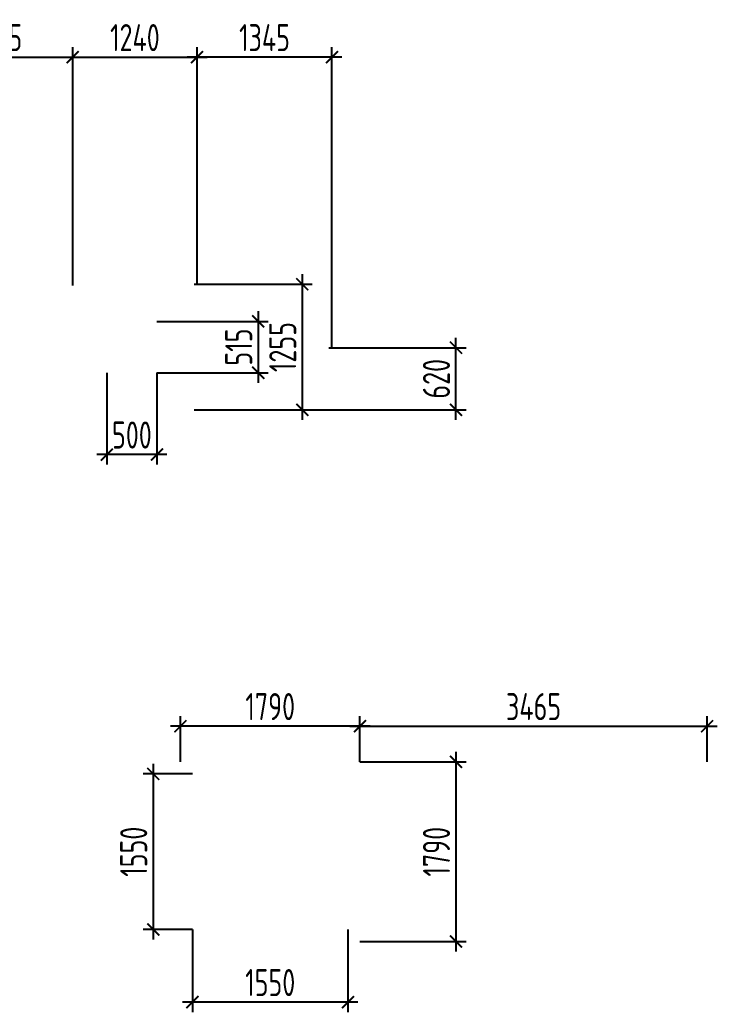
# Model space of a CAD drawing. Header units: millimetres. Extents: x -350007 to 536090, y -888 to 198380.
# Drawn here: x 202813 to 209769, y 102665 to 112560 of the extents above; entities that cross this region are included whole.
import ezdxf

# ---------------------------------------------------------------- set-up
doc = ezdxf.new("R2010")
doc.units = ezdxf.units.MM
doc.layers.add('АР_Размеры нов.', color=15, linetype='Continuous', lineweight=0)
doc.styles.add('ISOCPEUR', font='isocpeur.ttf', dxfattribs={"width": 0.7})
doc.dimstyles.new('R_100', dxfattribs={"dimtxt": 270, "dimasz": 120, "dimexe": 100, "dimexo": 0, "dimgap": 60, "dimtad": 1, "dimdec": 0, "dimrnd": 5, "dimzin": 0, "dimdsep": 46, "dimtxsty": 'ISOCPEUR', "dimblk": 'ARCHTICK', "dimcen": 0, "dimdle": 100, "dimclrd": 256, "dimclre": 256, "dimclrt": 256, "dimadec": 0, "dimazin": 0, "dimtfac": 2, "dimtdec": 0, "dimtofl": 0, "dimtmove": 1, "dimatfit": 3, "dimfxl": 1, "dimtvp": 3, "dimtolj": 1, "dimtzin": 0, "dimarcsym": 0})

# ---------------------------------------------------------------- blocks, each defined once
blk = doc.blocks.new('_ArchTick')
at = {"color": 0, "linetype": 'ByBlock', "const_width": 0.15}
blk.add_lwpolyline([(-0.5, -0.5), (0.5, 0.5)], dxfattribs=at)
blk = doc.blocks.new('*D4590')
at = {"layer": 'АР_Размеры нов.', "lineweight": -2, "transparency": 16777216}
for p, q in [((206206.2, 105160), (206206.2, 105616.3)), ((209669.2, 105160), (209669.2, 105616.3)), ((206106.2, 105516.3), (209769.2, 105516.3))]:
    blk.add_line(p, q, dxfattribs=at)
at = {"layer": 'АР_Размеры нов.', "lineweight": -2, "transparency": 16777216, "xscale": 120, "yscale": 120, "zscale": 120, "rotation": 180}
blk.add_blockref('_ArchTick', (206206.2, 105516.3), dxfattribs=at)
at = {"layer": 'АР_Размеры нов.', "lineweight": -2, "transparency": 16777216, "xscale": 120, "yscale": 120, "zscale": 120}
blk.add_blockref('_ArchTick', (209669.2, 105516.3), dxfattribs=at)
at = {"layer": 'АР_Размеры нов.', "transparency": 16777216, "insert": (207937.7, 105711.3), "char_height": 270, "attachment_point": 5, "style": 'ISOCPEUR'}
blk.add_mtext('\\A1;3465', dxfattribs=at)
blk = doc.blocks.new('*D4591')
at = {"layer": 'АР_Размеры нов.', "lineweight": -2, "transparency": 16777216}
for p, q in [((204415.2, 105160), (204415.2, 105616.3)), ((206206.2, 105160), (206206.2, 105616.3)), ((206306.2, 105516.3), (204315.2, 105516.3))]:
    blk.add_line(p, q, dxfattribs=at)
at = {"layer": 'АР_Размеры нов.', "lineweight": -2, "transparency": 16777216, "xscale": 120, "yscale": 120, "zscale": 120, "rotation": 180}
blk.add_blockref('_ArchTick', (204415.2, 105516.3), dxfattribs=at)
at = {"layer": 'АР_Размеры нов.', "lineweight": -2, "transparency": 16777216, "xscale": 120, "yscale": 120, "zscale": 120}
blk.add_blockref('_ArchTick', (206206.2, 105516.3), dxfattribs=at)
at = {"layer": 'АР_Размеры нов.', "transparency": 16777216, "insert": (205310.7, 105711.3), "char_height": 270, "attachment_point": 5, "style": 'ISOCPEUR'}
blk.add_mtext('\\A1;1790', dxfattribs=at)
blk = doc.blocks.new('*D4592')
at = {"layer": 'АР_Размеры нов.', "lineweight": -2, "transparency": 16777216}
for p, q in [((207163.8, 105260), (207163.8, 103269)), ((206206.2, 105160), (207263.8, 105160)), ((206206.2, 103369), (207263.8, 103369))]:
    blk.add_line(p, q, dxfattribs=at)
at = {"layer": 'АР_Размеры нов.', "lineweight": -2, "transparency": 16777216, "xscale": 120, "yscale": 120, "zscale": 120}
for p, rotation in [((207163.8, 105160), 90), ((207163.8, 103369), 270)]:
    blk.add_blockref('_ArchTick', p, dxfattribs=dict(at, rotation=rotation))
at = {"layer": 'АР_Размеры нов.', "transparency": 16777216, "insert": (206968.8, 104264.5), "char_height": 270, "attachment_point": 5, "rotation": 90, "style": 'ISOCPEUR'}
blk.add_mtext('\\A1;1790', dxfattribs=at)
blk = doc.blocks.new('*D4593')
at = {"layer": 'АР_Размеры нов.', "lineweight": -2, "transparency": 16777216}
for p, q in [((204535.2, 103489), (204535.2, 102664.6)), ((206086.2, 103489), (206086.2, 102664.6)), ((206186.2, 102764.6), (204435.2, 102764.6))]:
    blk.add_line(p, q, dxfattribs=at)
at = {"layer": 'АР_Размеры нов.', "lineweight": -2, "transparency": 16777216, "xscale": 120, "yscale": 120, "zscale": 120, "rotation": 180}
blk.add_blockref('_ArchTick', (204535.2, 102764.6), dxfattribs=at)
at = {"layer": 'АР_Размеры нов.', "lineweight": -2, "transparency": 16777216, "xscale": 120, "yscale": 120, "zscale": 120}
blk.add_blockref('_ArchTick', (206086.2, 102764.6), dxfattribs=at)
at = {"layer": 'АР_Размеры нов.', "transparency": 16777216, "insert": (205310.7, 102959.6), "char_height": 270, "attachment_point": 5, "style": 'ISOCPEUR'}
blk.add_mtext('\\A1;1550', dxfattribs=at)
blk = doc.blocks.new('*D4594')
at = {"layer": 'АР_Размеры нов.', "lineweight": -2, "transparency": 16777216}
for p, q in [((204143.8, 105140), (204143.8, 103389)), ((204535.2, 105040), (204043.8, 105040)), ((204535.2, 103489), (204043.8, 103489))]:
    blk.add_line(p, q, dxfattribs=at)
at = {"layer": 'АР_Размеры нов.', "lineweight": -2, "transparency": 16777216, "xscale": 120, "yscale": 120, "zscale": 120}
for p, rotation in [((204143.8, 105040), 90), ((204143.8, 103489), 270)]:
    blk.add_blockref('_ArchTick', p, dxfattribs=dict(at, rotation=rotation))
at = {"layer": 'АР_Размеры нов.', "transparency": 16777216, "insert": (203948.8, 104264.5), "char_height": 270, "attachment_point": 5, "rotation": 90, "style": 'ISOCPEUR'}
blk.add_mtext('\\A1;1550', dxfattribs=at)
blk = doc.blocks.new('*D4597')
at = {"layer": 'АР_Размеры нов.', "lineweight": -2, "transparency": 16777216}
for p, q in [((205630.5, 110023.2), (205630.5, 108570.5)), ((204550.8, 109923.2), (205730.5, 109923.2)), ((204550.8, 108670.5), (205730.5, 108670.5))]:
    blk.add_line(p, q, dxfattribs=at)
at = {"layer": 'АР_Размеры нов.', "lineweight": -2, "transparency": 16777216, "xscale": 120, "yscale": 120, "zscale": 120}
for p, rotation in [((205630.5, 109923.2), 90), ((205630.5, 108670.5), 270)]:
    blk.add_blockref('_ArchTick', p, dxfattribs=dict(at, rotation=rotation))
at = {"layer": 'АР_Размеры нов.', "transparency": 16777216, "insert": (205435.5, 109296.9), "char_height": 270, "attachment_point": 5, "rotation": 90, "style": 'ISOCPEUR'}
blk.add_mtext('\\A1;1255', dxfattribs=at)
blk = doc.blocks.new('*D4598')
at = {"layer": 'АР_Размеры нов.', "lineweight": -2, "transparency": 16777216}
for p, q in [((205191.1, 109653.2), (205191.1, 108940.5)), ((204180.8, 109553.2), (205291.1, 109553.2)), ((204180.8, 109040.5), (205291.1, 109040.5))]:
    blk.add_line(p, q, dxfattribs=at)
at = {"layer": 'АР_Размеры нов.', "lineweight": -2, "transparency": 16777216, "xscale": 120, "yscale": 120, "zscale": 120}
for p, rotation in [((205191.1, 109553.2), 90), ((205191.1, 109040.5), 270)]:
    blk.add_blockref('_ArchTick', p, dxfattribs=dict(at, rotation=rotation))
at = {"layer": 'АР_Размеры нов.', "transparency": 16777216, "insert": (204996.1, 109296.9), "char_height": 270, "attachment_point": 5, "rotation": 90, "style": 'ISOCPEUR'}
blk.add_mtext('\\A1;515', dxfattribs=at)
blk = doc.blocks.new('*D4602')
at = {"layer": 'АР_Размеры нов.', "lineweight": -2, "transparency": 16777216}
for p, q in [((203680.8, 109040.5), (203680.8, 108124.6)), ((204180.8, 109040.5), (204180.8, 108124.6)), ((204280.8, 108224.6), (203580.8, 108224.6))]:
    blk.add_line(p, q, dxfattribs=at)
at = {"layer": 'АР_Размеры нов.', "lineweight": -2, "transparency": 16777216, "xscale": 120, "yscale": 120, "zscale": 120, "rotation": 180}
blk.add_blockref('_ArchTick', (203680.8, 108224.6), dxfattribs=at)
at = {"layer": 'АР_Размеры нов.', "lineweight": -2, "transparency": 16777216, "xscale": 120, "yscale": 120, "zscale": 120}
blk.add_blockref('_ArchTick', (204180.8, 108224.6), dxfattribs=at)
at = {"layer": 'АР_Размеры нов.', "transparency": 16777216, "insert": (203930.8, 108419.6), "char_height": 270, "attachment_point": 5, "style": 'ISOCPEUR'}
blk.add_mtext('\\A1;500', dxfattribs=at)
blk = doc.blocks.new('*D4603')
at = {"layer": 'АР_Размеры нов.', "lineweight": -2, "transparency": 16777216}
for p, q in [((207163.8, 108570.5), (207163.8, 109390.5)), ((205896.5, 109290.5), (207263.8, 109290.5)), ((204550.8, 108670.5), (207263.8, 108670.5))]:
    blk.add_line(p, q, dxfattribs=at)
at = {"layer": 'АР_Размеры нов.', "lineweight": -2, "transparency": 16777216, "xscale": 120, "yscale": 120, "zscale": 120}
for p, rotation in [((207163.8, 109290.5), 90), ((207163.8, 108670.5), 270)]:
    blk.add_blockref('_ArchTick', p, dxfattribs=dict(at, rotation=rotation))
at = {"layer": 'АР_Размеры нов.', "transparency": 16777216, "insert": (206968.8, 108980.5), "char_height": 270, "attachment_point": 5, "rotation": 90, "style": 'ISOCPEUR'}
blk.add_mtext('\\A1;620', dxfattribs=at)
blk = doc.blocks.new('*D4680')
at = {"layer": 'АР_Размеры нов.', "lineweight": -2, "transparency": 16777216}
for p, q in [((201833.7, 109770.3), (201833.7, 112287.6)), ((203341, 109909.3), (203341, 112287.6)), ((201733.7, 112187.6), (203441, 112187.6))]:
    blk.add_line(p, q, dxfattribs=at)
at = {"layer": 'АР_Размеры нов.', "lineweight": -2, "transparency": 16777216, "xscale": 120, "yscale": 120, "zscale": 120, "rotation": 180}
blk.add_blockref('_ArchTick', (201833.7, 112187.6), dxfattribs=at)
at = {"layer": 'АР_Размеры нов.', "lineweight": -2, "transparency": 16777216, "xscale": 120, "yscale": 120, "zscale": 120}
blk.add_blockref('_ArchTick', (203341, 112187.6), dxfattribs=at)
at = {"layer": 'АР_Размеры нов.', "transparency": 16777216, "insert": (202587.4, 112382.6), "char_height": 270, "attachment_point": 5, "style": 'ISOCPEUR'}
blk.add_mtext('\\A1;1505', dxfattribs=at)
blk = doc.blocks.new('*D4681')
at = {"layer": 'АР_Размеры нов.', "lineweight": -2, "transparency": 16777216}
for p, q in [((203341, 109909.3), (203341, 112287.6)), ((204581, 109923.2), (204581, 112287.6)), ((203241, 112187.6), (204681, 112187.6))]:
    blk.add_line(p, q, dxfattribs=at)
at = {"layer": 'АР_Размеры нов.', "lineweight": -2, "transparency": 16777216, "xscale": 120, "yscale": 120, "zscale": 120, "rotation": 180}
blk.add_blockref('_ArchTick', (203341, 112187.6), dxfattribs=at)
at = {"layer": 'АР_Размеры нов.', "lineweight": -2, "transparency": 16777216, "xscale": 120, "yscale": 120, "zscale": 120}
blk.add_blockref('_ArchTick', (204581, 112187.6), dxfattribs=at)
at = {"layer": 'АР_Размеры нов.', "transparency": 16777216, "insert": (203961, 112382.6), "char_height": 270, "attachment_point": 5, "style": 'ISOCPEUR'}
blk.add_mtext('\\A1;1240', dxfattribs=at)
blk = doc.blocks.new('*D4689')
at = {"layer": 'АР_Размеры нов.', "lineweight": -2, "transparency": 16777216}
for p, q in [((204581, 109923.2), (204581, 112287.6)), ((205926.7, 109290.5), (205926.7, 112287.6)), ((206026.7, 112187.6), (204481, 112187.6))]:
    blk.add_line(p, q, dxfattribs=at)
at = {"layer": 'АР_Размеры нов.', "lineweight": -2, "transparency": 16777216, "xscale": 120, "yscale": 120, "zscale": 120, "rotation": 180}
blk.add_blockref('_ArchTick', (204581, 112187.6), dxfattribs=at)
at = {"layer": 'АР_Размеры нов.', "lineweight": -2, "transparency": 16777216, "xscale": 120, "yscale": 120, "zscale": 120}
blk.add_blockref('_ArchTick', (205926.7, 112187.6), dxfattribs=at)
at = {"layer": 'АР_Размеры нов.', "transparency": 16777216, "insert": (205253.9, 112382.6), "char_height": 270, "attachment_point": 5, "style": 'ISOCPEUR'}
blk.add_mtext('\\A1;1345', dxfattribs=at)

msp = doc.modelspace()

# ---------------------------------------------------------------- dimensions: what is measured, and where the dimension line sits
at = {"layer": 'АР_Размеры нов.'}
for base, p1, p2, picture, middle in [((203341, 112187.6), (201833.7, 109770.3), (203341, 109909.3), '*D4680', (202587.4, 112382.6)), ((204581, 112187.6), (203341, 109909.3), (204581, 109923.2), '*D4681', (203961, 112382.6)), ((204581, 112187.6), (205926.7, 109290.5), (204581, 109923.2), '*D4689', (205253.9, 112382.6)), ((204415.2, 105516.3), (206206.2, 105160), (204415.2, 105160), '*D4591', (205310.7, 105711.3)), ((209669.2, 105516.3), (206206.2, 105160), (209669.2, 105160), '*D4590', (207937.7, 105711.3)), ((204535.2, 102764.6), (206086.2, 103489), (204535.2, 103489), '*D4593', (205310.7, 102959.6))]:
    dim = msp.add_linear_dim(base=base, p1=p1, p2=p2, dimstyle='R_100', override={"dimpost": '\\X'}, dxfattribs=at)
    dim.commit()
    dim.dimension.update_dxf_attribs({"geometry": picture, "text_midpoint": middle})
for base, p1, p2, picture, middle in [((205630.5, 108670.5), (204550.8, 109923.2), (204550.8, 108670.5), '*D4597', (205435.5, 109296.9)), ((205191.1, 109040.5), (204180.8, 109553.2), (204180.8, 109040.5), '*D4598', (204996.1, 109296.9)), ((207163.8, 109290.5), (204550.8, 108670.5), (205896.5, 109290.5), '*D4603', (206968.8, 108980.5)), ((207163.8, 103369), (206206.2, 105160), (206206.2, 103369), '*D4592', (206968.8, 104264.5)), ((204143.8, 103489), (204535.2, 105040), (204535.2, 103489), '*D4594', (203948.8, 104264.5))]:
    dim = msp.add_linear_dim(base=base, p1=p1, p2=p2, angle=90, dimstyle='R_100', override={"dimpost": '\\X'}, dxfattribs=at)
    dim.commit()
    dim.dimension.update_dxf_attribs({"geometry": picture, "text_midpoint": middle})
dim = msp.add_linear_dim(base=(203680.8, 108224.6), p1=(204180.8, 109040.5), p2=(203680.8, 109040.5), dimstyle='R_100', override={"dimpost": '\\X'}, dxfattribs=at)
dim.commit()
dim.dimension.update_dxf_attribs({"geometry": '*D4602', "text_midpoint": (203930.8, 108224.6), "dimtype": 160})

doc.saveas('drawing.dxf')
